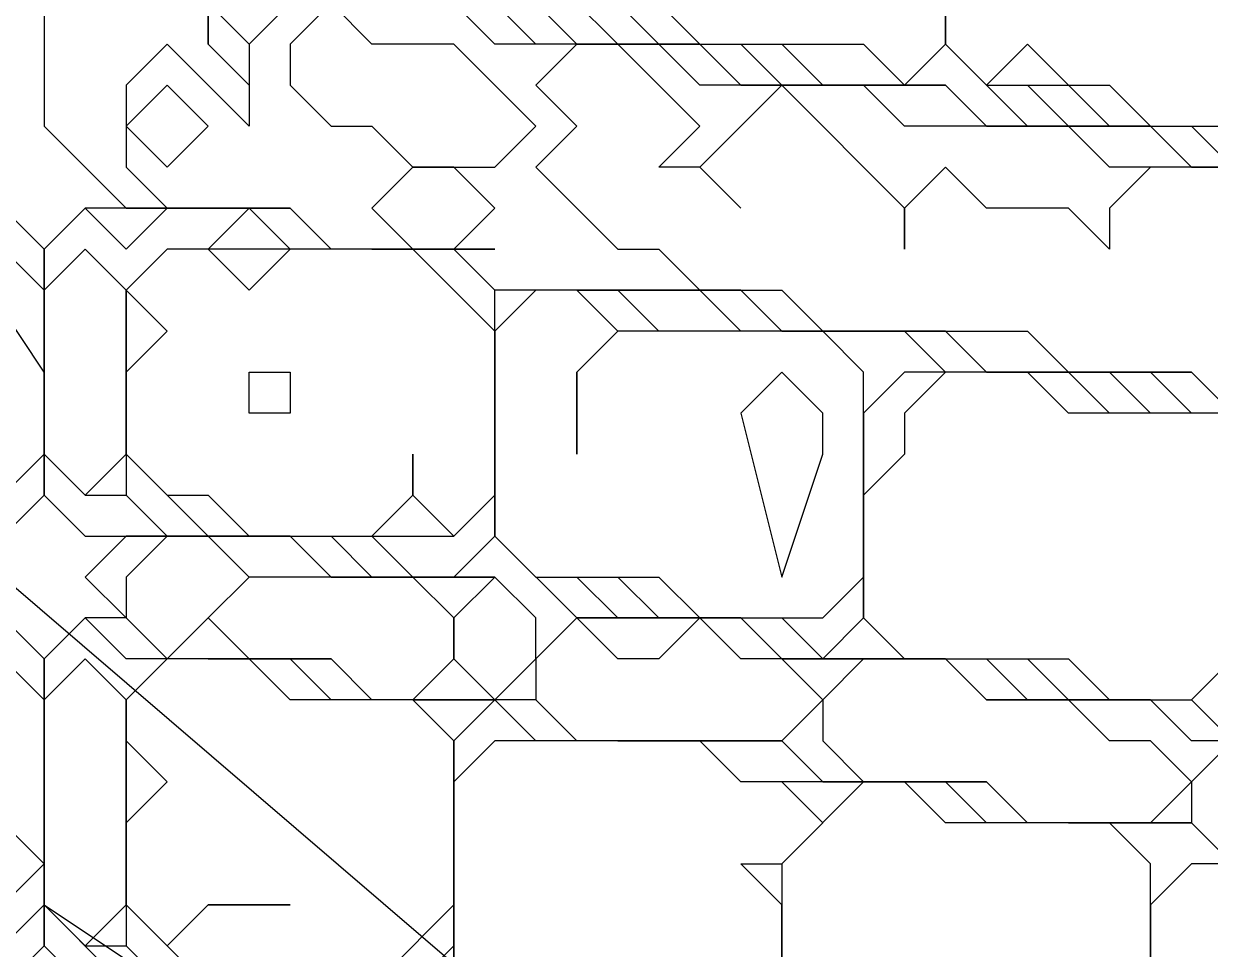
# Model space of a CAD drawing. Extents: x 46 to 224, y 52 to 151.
# Drawn here: x 135.83 to 153.07, y 104.14 to 117.59 of the extents above; entities that cross this region are included whole.
import ezdxf

# ---------------------------------------------------------------- set-up
doc = ezdxf.new("R2010")
doc.units = 0
doc.layers.add('OUTLINE', color=1, linetype='CONTINUOUS')

msp = doc.modelspace()

# ---------------------------------------------------------------- linework, layer by layer
for p, q in [((149.2198, 117.2897), (149.2198, 119.6707)), ((149.2198, 117.2897), (149.2198, 119.6707)), ((149.2198, 119.0754), (149.2198, 117.2897)), ((136.1246, 118.4802), (136.1246, 116.0992)), ((143.2675, 118.4802), (144.4579, 117.2897)), ((143.2675, 118.4802), (144.4579, 117.2897)), ((149.2198, 117.2897), (149.2198, 118.4802)), ((149.2198, 118.4802), (149.2198, 117.2897)), ((149.2198, 118.4802), (149.2198, 117.2897)), ((138.5056, 117.8849), (138.5056, 117.2897)), ((138.5056, 117.2897), (138.5056, 117.8849)), ((138.5056, 117.8849), (139.1008, 117.2897)), ((139.1008, 117.2897), (139.696, 117.8849)), ((139.696, 117.8849), (139.1008, 117.2897)), ((140.2913, 117.8849), (139.696, 117.2897)), ((140.2913, 117.8849), (139.696, 117.2897)), ((140.8865, 117.2897), (140.2913, 117.8849)), ((140.8865, 117.2897), (140.2913, 117.8849)), ((142.6722, 117.2897), (142.077, 117.8849)), ((143.2675, 117.2897), (142.6722, 117.8849)), ((143.2675, 117.8849), (143.8627, 117.2897)), ((143.2675, 117.8849), (143.8627, 117.2897)), ((143.2675, 117.8849), (143.8627, 117.2897)), ((143.2675, 117.8849), (143.8627, 117.2897)), ((144.4579, 117.8849), (145.0532, 117.2897)), ((145.0532, 117.8849), (145.6484, 117.2897)), ((149.2198, 117.2897), (149.2198, 117.8849)), ((149.2198, 117.8849), (149.2198, 117.2897)), ((137.9103, 117.2897), (137.3151, 116.6945)), ((139.1008, 116.0992), (137.9103, 117.2897)), ((138.5056, 117.2897), (139.1008, 116.6945)), ((139.1008, 116.6945), (138.5056, 117.2897)), ((139.1008, 117.2897), (139.1008, 116.0992)), ((139.696, 117.2897), (139.696, 116.6945)), ((139.696, 117.2897), (139.696, 116.6945)), ((141.4818, 117.2897), (140.8865, 117.2897)), ((141.4818, 117.2897), (140.8865, 117.2897)), ((142.077, 117.2897), (141.4818, 117.2897)), ((142.077, 117.2897), (141.4818, 117.2897)), ((143.2675, 116.0992), (142.077, 117.2897)), ((143.2675, 116.0992), (142.077, 117.2897)), ((143.2675, 117.2897), (142.6722, 117.2897)), ((145.6484, 117.2897), (143.2675, 117.2897)), ((145.0532, 117.2897), (143.2675, 117.2897)), ((143.8627, 117.2897), (143.2675, 116.6945)), ((143.8627, 117.2897), (143.2675, 116.6945)), ((143.8627, 117.2897), (145.6484, 117.2897)), ((143.8627, 117.2897), (146.2437, 117.2897)), ((143.8627, 117.2897), (146.8389, 117.2897)), ((144.4579, 117.2897), (143.8627, 117.2897)), ((143.8627, 117.2897), (146.8389, 117.2897)), ((144.4579, 117.2897), (143.8627, 117.2897)), ((144.4579, 117.2897), (146.8389, 117.2897)), ((145.0532, 116.6945), (144.4579, 117.2897)), ((144.4579, 117.2897), (146.8389, 117.2897)), ((145.0532, 116.6945), (144.4579, 117.2897)), ((145.6484, 116.6945), (145.0532, 117.2897)), ((145.0532, 117.2897), (148.0294, 117.2897)), ((145.6484, 117.2897), (146.2437, 116.6945)), ((146.2437, 116.6945), (145.6484, 117.2897)), ((145.6484, 117.2897), (148.0294, 117.2897)), ((146.2437, 117.2897), (146.8389, 116.6945)), ((146.8389, 117.2897), (147.4341, 116.6945)), ((146.8389, 117.2897), (147.4341, 116.6945)), ((146.8389, 117.2897), (147.4341, 116.6945)), ((146.8389, 117.2897), (147.4341, 116.6945)), ((148.0294, 117.2897), (148.6246, 116.6945)), ((148.0294, 117.2897), (148.6246, 116.6945)), ((148.6246, 116.6945), (149.2198, 117.2897)), ((148.6246, 116.6945), (149.2198, 117.2897)), ((148.6246, 116.6945), (149.2198, 117.2897)), ((148.6246, 116.6945), (149.2198, 117.2897)), ((148.6246, 116.6945), (149.2198, 117.2897)), ((148.6246, 116.6945), (149.2198, 117.2897)), ((149.2198, 117.2897), (150.4103, 116.0992)), ((149.2198, 117.2897), (150.4103, 116.0992)), ((149.2198, 117.2897), (149.8151, 116.6945)), ((149.2198, 117.2897), (149.8151, 116.6945)), ((149.2198, 117.2897), (149.8151, 116.6945)), ((149.2198, 117.2897), (150.4103, 116.0992)), ((149.8151, 116.6945), (150.4103, 117.2897)), ((150.4103, 117.2897), (151.0056, 116.6945)), ((137.3151, 116.6945), (137.3151, 115.504)), ((137.9103, 116.6945), (137.3151, 116.0992)), ((137.9103, 116.6945), (137.3151, 116.0992)), ((138.5056, 116.0992), (137.9103, 116.6945)), ((138.5056, 116.0992), (137.9103, 116.6945)), ((139.696, 116.6945), (140.2913, 116.0992)), ((139.696, 116.6945), (140.2913, 116.0992)), ((143.2675, 116.6945), (143.8627, 116.0992)), ((143.2675, 116.6945), (143.8627, 116.0992)), ((145.6484, 116.0992), (145.0532, 116.6945)), ((145.6484, 116.0992), (145.0532, 116.6945)), ((148.0294, 116.6945), (145.6484, 116.6945)), ((146.8389, 116.6945), (145.6484, 115.504)), ((146.8389, 116.6945), (145.6484, 115.504)), ((146.2437, 116.6945), (149.2198, 116.6945)), ((149.2198, 116.6945), (146.2437, 116.6945)), ((146.8389, 116.6945), (149.2198, 116.6945)), ((148.6246, 114.9088), (146.8389, 116.6945)), ((148.6246, 114.9088), (146.8389, 116.6945)), ((147.4341, 116.6945), (148.6246, 116.6945)), ((147.4341, 116.6945), (148.6246, 116.6945)), ((147.4341, 116.6945), (148.6246, 116.6945)), ((147.4341, 116.6945), (148.6246, 116.6945)), ((148.6246, 116.0992), (148.0294, 116.6945)), ((149.2198, 116.6945), (149.8151, 116.0992)), ((149.8151, 116.0992), (149.2198, 116.6945)), ((149.2198, 116.6945), (149.8151, 116.0992)), ((149.8151, 116.6945), (150.4103, 116.6945)), ((149.8151, 116.6945), (151.0056, 116.6945)), ((150.4103, 116.6945), (151.0056, 116.0992)), ((151.0056, 116.6945), (151.6008, 116.0992)), ((151.0056, 116.6945), (151.6008, 116.6945)), ((151.6008, 116.6945), (152.196, 116.0992)), ((136.1246, 116.0992), (137.3151, 114.9088)), ((137.3151, 116.0992), (137.9103, 115.504)), ((137.3151, 116.0992), (137.9103, 115.504)), ((137.9103, 115.504), (138.5056, 116.0992)), ((137.9103, 115.504), (138.5056, 116.0992)), ((140.2913, 116.0992), (140.8865, 116.0992)), ((140.2913, 116.0992), (140.8865, 116.0992)), ((140.8865, 116.0992), (141.4818, 115.504)), ((140.8865, 116.0992), (141.4818, 115.504)), ((142.6722, 115.504), (143.2675, 116.0992)), ((142.6722, 115.504), (143.2675, 116.0992)), ((143.8627, 116.0992), (143.2675, 115.504)), ((143.8627, 116.0992), (143.2675, 115.504)), ((145.0532, 115.504), (145.6484, 116.0992)), ((145.0532, 115.504), (145.6484, 116.0992)), ((151.0056, 116.0992), (148.6246, 116.0992)), ((149.8151, 116.0992), (152.196, 116.0992)), ((152.196, 116.0992), (149.8151, 116.0992)), ((149.8151, 116.0992), (152.196, 116.0992)), ((150.4103, 116.0992), (153.3865, 116.0992)), ((150.4103, 116.0992), (152.7913, 116.0992)), ((150.4103, 116.0992), (152.7913, 116.0992)), ((151.6008, 115.504), (151.0056, 116.0992)), ((151.0056, 116.0992), (153.3865, 116.0992)), ((151.6008, 116.0992), (153.3865, 116.0992)), ((152.196, 116.0992), (152.7913, 115.504)), ((152.7913, 115.504), (152.196, 116.0992)), ((152.196, 116.0992), (152.7913, 115.504)), ((152.196, 116.0992), (154.577, 116.0992)), ((152.7913, 116.0992), (153.3865, 115.504)), ((152.7913, 116.0992), (153.3865, 115.504)), ((137.3151, 115.504), (137.9103, 114.9088)), ((141.4818, 115.504), (140.8865, 114.9088)), ((141.4818, 115.504), (140.8865, 114.9088)), ((141.4818, 115.504), (142.6722, 115.504)), ((142.077, 115.504), (141.4818, 115.504)), ((141.4818, 115.504), (142.6722, 115.504)), ((142.077, 115.504), (141.4818, 115.504)), ((142.6722, 114.9088), (142.077, 115.504)), ((142.6722, 114.9088), (142.077, 115.504)), ((143.2675, 115.504), (144.4579, 114.3135)), ((143.2675, 115.504), (144.4579, 114.3135)), ((145.6484, 115.504), (145.0532, 115.504)), ((145.6484, 115.504), (145.0532, 115.504)), ((145.6484, 115.504), (146.2437, 114.9088)), ((146.2437, 114.9088), (145.6484, 115.504)), ((145.6484, 115.504), (146.2437, 114.9088)), ((146.2437, 114.9088), (145.6484, 115.504)), ((149.2198, 115.504), (148.6246, 114.9088)), ((149.2198, 115.504), (148.6246, 114.9088)), ((149.8151, 114.9088), (149.2198, 115.504)), ((149.8151, 114.9088), (149.2198, 115.504)), ((153.9818, 115.504), (151.6008, 115.504)), ((152.196, 115.504), (151.6008, 114.9088)), ((152.196, 115.504), (151.6008, 114.9088)), ((153.9818, 115.504), (152.196, 115.504)), ((153.9818, 115.504), (152.196, 115.504)), ((152.7913, 115.504), (155.1722, 115.504)), ((155.1722, 115.504), (152.7913, 115.504)), ((152.7913, 115.504), (154.577, 115.504)), ((136.1246, 114.3135), (135.5294, 114.9088)), ((136.1246, 114.3135), (135.5294, 114.9088)), ((136.7198, 114.9088), (136.1246, 114.3135)), ((136.7198, 114.9088), (136.1246, 114.3135)), ((136.7198, 114.9088), (136.1246, 114.3135)), ((136.7198, 114.9088), (136.1246, 114.3135)), ((136.7198, 114.9088), (136.1246, 114.3135)), ((137.3151, 114.3135), (136.7198, 114.9088)), ((139.1008, 114.9088), (136.7198, 114.9088)), ((139.696, 114.9088), (136.7198, 114.9088)), ((137.3151, 114.3135), (136.7198, 114.9088)), ((137.3151, 114.3135), (136.7198, 114.9088)), ((137.9103, 114.9088), (137.3151, 114.3135)), ((137.3151, 114.9088), (139.1008, 114.9088)), ((137.9103, 114.9088), (137.3151, 114.3135)), ((137.9103, 114.9088), (137.3151, 114.3135)), ((139.696, 114.9088), (137.9103, 114.9088)), ((137.9103, 114.9088), (139.696, 114.9088)), ((139.696, 114.9088), (137.9103, 114.9088)), ((139.696, 114.9088), (137.9103, 114.9088)), ((139.1008, 114.9088), (138.5056, 114.3135)), ((139.696, 114.3135), (139.1008, 114.9088)), ((140.2913, 114.3135), (139.696, 114.9088)), ((140.2913, 114.3135), (139.696, 114.9088)), ((140.2913, 114.3135), (139.696, 114.9088)), ((140.8865, 114.9088), (141.4818, 114.3135)), ((140.8865, 114.9088), (141.4818, 114.3135)), ((142.077, 114.3135), (142.6722, 114.9088)), ((142.077, 114.3135), (142.6722, 114.9088)), ((148.6246, 114.9088), (148.6246, 114.3135)), ((148.6246, 114.3135), (148.6246, 114.9088)), ((148.6246, 114.9088), (148.6246, 114.3135)), ((148.6246, 114.3135), (148.6246, 114.9088)), ((151.0056, 114.9088), (149.8151, 114.9088)), ((151.0056, 114.9088), (149.8151, 114.9088)), ((151.6008, 114.3135), (151.0056, 114.9088)), ((151.6008, 114.3135), (151.0056, 114.9088)), ((151.6008, 114.9088), (151.6008, 114.3135)), ((151.6008, 114.9088), (151.6008, 114.3135)), ((136.1246, 112.5278), (134.9341, 114.3135)), ((136.1246, 113.7183), (135.5294, 114.3135)), ((136.1246, 113.7183), (135.5294, 114.3135)), ((136.1246, 114.3135), (136.1246, 111.3373)), ((136.1246, 114.3135), (136.1246, 110.7421)), ((136.1246, 110.7421), (136.1246, 114.3135)), ((136.1246, 110.7421), (136.1246, 114.3135)), ((136.1246, 114.3135), (136.1246, 111.3373)), ((136.1246, 114.3135), (136.1246, 111.3373)), ((136.7198, 114.3135), (136.1246, 113.7183)), ((136.7198, 114.3135), (136.1246, 113.7183)), ((136.7198, 114.3135), (136.1246, 113.7183)), ((136.1246, 114.3135), (136.1246, 111.3373)), ((137.3151, 113.7183), (136.7198, 114.3135)), ((137.3151, 113.7183), (136.7198, 114.3135)), ((137.3151, 113.7183), (136.7198, 114.3135)), ((137.9103, 114.3135), (137.3151, 113.7183)), ((137.9103, 114.3135), (137.3151, 113.7183)), ((137.9103, 114.3135), (137.3151, 113.7183)), ((138.5056, 114.3135), (137.9103, 114.3135)), ((141.4818, 114.3135), (137.9103, 114.3135)), ((138.5056, 114.3135), (137.9103, 114.3135)), ((139.1008, 113.7183), (138.5056, 114.3135)), ((139.696, 114.3135), (139.1008, 113.7183)), ((140.2913, 114.3135), (139.696, 114.3135)), ((141.4818, 114.3135), (139.696, 114.3135)), ((142.077, 114.3135), (140.2913, 114.3135)), ((142.077, 114.3135), (140.2913, 114.3135)), ((142.077, 114.3135), (140.2913, 114.3135)), ((142.077, 114.3135), (140.2913, 114.3135)), ((140.8865, 114.3135), (142.077, 114.3135)), ((141.4818, 114.3135), (140.8865, 114.3135)), ((140.8865, 114.3135), (142.6722, 114.3135)), ((141.4818, 114.3135), (140.8865, 114.3135)), ((142.077, 114.3135), (141.4818, 114.3135)), ((142.6722, 114.3135), (141.4818, 114.3135)), ((141.4818, 114.3135), (142.077, 114.3135)), ((142.077, 113.7183), (141.4818, 114.3135)), ((142.6722, 113.123), (141.4818, 114.3135)), ((141.4818, 114.3135), (142.077, 114.3135)), ((142.6722, 113.7183), (142.077, 114.3135)), ((142.6722, 113.7183), (142.077, 114.3135)), ((142.6722, 113.7183), (142.077, 114.3135)), ((142.6722, 113.7183), (142.077, 114.3135)), ((144.4579, 114.3135), (145.0532, 114.3135)), ((144.4579, 114.3135), (145.0532, 114.3135)), ((145.0532, 114.3135), (145.6484, 113.7183)), ((145.0532, 114.3135), (145.6484, 113.7183)), ((136.1246, 111.3373), (136.1246, 113.7183)), ((136.1246, 113.7183), (136.1246, 111.3373)), ((136.1246, 113.7183), (136.1246, 111.3373)), ((136.1246, 113.7183), (136.1246, 111.3373)), ((136.1246, 111.3373), (136.1246, 113.7183)), ((137.3151, 113.123), (137.3151, 113.7183)), ((137.3151, 113.7183), (137.3151, 111.3373)), ((137.3151, 113.123), (137.3151, 113.7183)), ((137.3151, 113.7183), (137.9103, 113.123)), ((142.6722, 113.123), (142.077, 113.7183)), ((145.6484, 113.7183), (142.6722, 113.7183)), ((146.2437, 113.7183), (142.6722, 113.7183)), ((142.6722, 110.1468), (142.6722, 113.7183)), ((143.2675, 113.7183), (142.6722, 113.123)), ((143.2675, 113.7183), (142.6722, 113.123)), ((143.2675, 113.7183), (142.6722, 113.123)), ((143.2675, 113.7183), (142.6722, 113.123)), ((143.2675, 113.7183), (142.6722, 113.123)), ((143.2675, 113.7183), (142.6722, 113.123)), ((146.2437, 113.7183), (142.6722, 113.7183)), ((145.6484, 113.7183), (143.2675, 113.7183)), ((144.4579, 113.7183), (143.2675, 113.7183)), ((143.8627, 113.7183), (143.2675, 113.7183)), ((143.8627, 113.7183), (143.2675, 113.7183)), ((143.8627, 113.7183), (143.2675, 113.7183)), ((143.8627, 113.7183), (143.2675, 113.7183)), ((143.8627, 113.7183), (146.2437, 113.7183)), ((144.4579, 113.7183), (143.8627, 113.7183)), ((144.4579, 113.123), (143.8627, 113.7183)), ((144.4579, 113.123), (143.8627, 113.7183)), ((144.4579, 113.123), (143.8627, 113.7183)), ((144.4579, 113.123), (143.8627, 113.7183)), ((144.4579, 113.7183), (145.6484, 113.7183)), ((145.0532, 113.7183), (144.4579, 113.7183)), ((146.2437, 113.7183), (144.4579, 113.7183)), ((145.0532, 113.123), (144.4579, 113.7183)), ((145.6484, 113.7183), (145.0532, 113.7183)), ((146.2437, 113.123), (145.6484, 113.7183)), ((145.6484, 113.7183), (146.8389, 113.7183)), ((146.2437, 113.123), (145.6484, 113.7183)), ((145.6484, 113.7183), (146.8389, 113.7183)), ((146.2437, 113.7183), (146.8389, 113.123)), ((146.8389, 113.123), (146.2437, 113.7183)), ((146.8389, 113.123), (146.2437, 113.7183)), ((146.8389, 113.123), (146.2437, 113.7183)), ((146.8389, 113.7183), (147.4341, 113.123)), ((146.8389, 113.7183), (147.4341, 113.123)), ((137.3151, 111.3373), (137.3151, 113.123)), ((137.3151, 111.3373), (137.3151, 113.123)), ((137.9103, 113.123), (137.3151, 112.5278)), ((142.6722, 113.123), (142.6722, 110.1468)), ((142.6722, 110.7421), (142.6722, 113.123)), ((142.6722, 113.123), (142.6722, 110.1468)), ((142.6722, 110.7421), (142.6722, 113.123)), ((142.6722, 113.123), (142.6722, 110.1468)), ((142.6722, 113.123), (142.6722, 110.1468)), ((142.6722, 113.123), (142.6722, 110.1468)), ((142.6722, 113.123), (142.6722, 110.1468)), ((143.8627, 112.5278), (144.4579, 113.123)), ((144.4579, 113.123), (143.8627, 112.5278)), ((143.8627, 112.5278), (144.4579, 113.123)), ((144.4579, 113.123), (143.8627, 112.5278)), ((143.8627, 112.5278), (144.4579, 113.123)), ((144.4579, 113.123), (143.8627, 112.5278)), ((145.0532, 113.123), (144.4579, 113.123)), ((147.4341, 113.123), (144.4579, 113.123)), ((147.4341, 113.123), (144.4579, 113.123)), ((147.4341, 113.123), (144.4579, 113.123)), ((145.6484, 113.123), (145.0532, 113.123)), ((147.4341, 113.123), (145.0532, 113.123)), ((147.4341, 113.123), (145.6484, 113.123)), ((148.6246, 113.123), (146.2437, 113.123)), ((146.8389, 113.123), (146.2437, 113.123)), ((146.8389, 113.123), (149.2198, 113.123)), ((149.2198, 113.123), (146.8389, 113.123)), ((149.2198, 113.123), (146.8389, 113.123)), ((148.6246, 113.123), (146.8389, 113.123)), ((149.2198, 113.123), (146.8389, 113.123)), ((147.4341, 113.123), (148.6246, 113.123)), ((148.0294, 113.123), (147.4341, 113.123)), ((147.4341, 113.123), (150.4103, 113.123)), ((148.0294, 112.5278), (147.4341, 113.123)), ((148.0294, 112.5278), (147.4341, 113.123)), ((148.0294, 112.5278), (147.4341, 113.123)), ((148.0294, 112.5278), (147.4341, 113.123)), ((148.0294, 112.5278), (147.4341, 113.123)), ((147.4341, 113.123), (150.4103, 113.123)), ((148.6246, 113.123), (148.0294, 113.123)), ((149.2198, 112.5278), (148.6246, 113.123)), ((149.2198, 112.5278), (148.6246, 113.123)), ((149.2198, 113.123), (149.8151, 112.5278)), ((149.8151, 112.5278), (149.2198, 113.123)), ((149.8151, 112.5278), (149.2198, 113.123)), ((149.8151, 112.5278), (149.2198, 113.123)), ((150.4103, 113.123), (151.0056, 112.5278)), ((150.4103, 113.123), (151.0056, 112.5278)), ((136.1246, 111.3373), (136.1246, 112.5278)), ((137.3151, 111.3373), (137.3151, 112.5278)), ((137.3151, 112.5278), (137.3151, 111.3373)), ((137.3151, 112.5278), (137.3151, 111.3373)), ((139.1008, 112.5278), (139.696, 112.5278)), ((139.1008, 111.9326), (139.1008, 112.5278)), ((139.696, 112.5278), (139.696, 111.9326)), ((143.8627, 111.9326), (143.8627, 112.5278)), ((143.8627, 112.5278), (143.8627, 111.9326)), ((143.8627, 111.3373), (143.8627, 112.5278)), ((143.8627, 112.5278), (143.8627, 111.9326)), ((146.8389, 112.5278), (146.2437, 111.9326)), ((146.8389, 112.5278), (146.2437, 111.9326)), ((147.4341, 111.9326), (146.8389, 112.5278)), ((147.4341, 111.9326), (146.8389, 112.5278)), ((148.0294, 109.5516), (148.0294, 112.5278)), ((148.6246, 112.5278), (148.0294, 111.9326)), ((148.0294, 109.5516), (148.0294, 112.5278)), ((148.0294, 109.5516), (148.0294, 112.5278)), ((148.0294, 109.5516), (148.0294, 112.5278)), ((148.0294, 109.5516), (148.0294, 112.5278)), ((151.0056, 112.5278), (148.6246, 112.5278)), ((149.2198, 112.5278), (148.6246, 111.9326)), ((152.196, 112.5278), (149.2198, 112.5278)), ((151.6008, 112.5278), (149.2198, 112.5278)), ((150.4103, 112.5278), (149.2198, 112.5278)), ((149.8151, 112.5278), (152.196, 112.5278)), ((152.196, 112.5278), (149.8151, 112.5278)), ((152.7913, 112.5278), (149.8151, 112.5278)), ((152.7913, 112.5278), (149.8151, 112.5278)), ((150.4103, 112.5278), (151.6008, 112.5278)), ((151.0056, 112.5278), (150.4103, 112.5278)), ((151.0056, 111.9326), (150.4103, 112.5278)), ((151.6008, 112.5278), (151.0056, 112.5278)), ((151.0056, 112.5278), (152.7913, 112.5278)), ((151.6008, 111.9326), (151.0056, 112.5278)), ((151.0056, 112.5278), (152.7913, 112.5278)), ((152.196, 111.9326), (151.6008, 112.5278)), ((152.7913, 111.9326), (152.196, 112.5278)), ((152.7913, 112.5278), (153.3865, 111.9326)), ((153.3865, 111.9326), (152.7913, 112.5278)), ((152.7913, 112.5278), (153.3865, 111.9326)), ((153.3865, 111.9326), (152.7913, 112.5278)), ((137.3151, 111.3373), (137.3151, 111.9326)), ((137.3151, 111.9326), (137.3151, 110.7421)), ((139.696, 111.9326), (139.1008, 111.9326)), ((143.8627, 111.9326), (143.8627, 111.3373)), ((146.2437, 111.9326), (146.8389, 109.5516)), ((146.2437, 111.9326), (146.8389, 109.5516)), ((147.4341, 111.3373), (147.4341, 111.9326)), ((147.4341, 111.3373), (147.4341, 111.9326)), ((148.0294, 111.9326), (148.0294, 108.9564)), ((148.6246, 111.9326), (148.6246, 111.3373)), ((151.6008, 111.9326), (151.0056, 111.9326)), ((152.196, 111.9326), (151.6008, 111.9326)), ((153.3865, 111.9326), (151.6008, 111.9326)), ((155.1722, 111.9326), (152.196, 111.9326)), ((153.3865, 111.9326), (152.196, 111.9326)), ((155.1722, 111.9326), (152.7913, 111.9326)), ((135.5294, 110.7421), (136.1246, 111.3373)), ((135.5294, 110.7421), (136.1246, 111.3373)), ((135.5294, 110.7421), (136.1246, 111.3373)), ((136.1246, 111.3373), (136.7198, 110.7421)), ((136.1246, 111.3373), (136.7198, 110.7421)), ((136.1246, 111.3373), (136.7198, 110.7421)), ((136.1246, 111.3373), (136.7198, 110.7421)), ((136.1246, 111.3373), (136.7198, 110.7421)), ((136.1246, 111.3373), (136.7198, 110.7421)), ((136.1246, 111.3373), (136.7198, 110.7421)), ((136.7198, 110.7421), (137.3151, 111.3373)), ((136.7198, 110.7421), (137.3151, 111.3373)), ((136.7198, 110.7421), (137.3151, 111.3373)), ((136.7198, 110.7421), (137.3151, 111.3373)), ((137.3151, 111.3373), (138.5056, 110.1468)), ((137.3151, 111.3373), (138.5056, 110.1468)), ((137.3151, 111.3373), (137.9103, 110.7421)), ((141.4818, 110.7421), (141.4818, 111.3373)), ((141.4818, 111.3373), (141.4818, 110.7421)), ((146.8389, 109.5516), (147.4341, 111.3373)), ((146.8389, 109.5516), (147.4341, 111.3373)), ((148.6246, 111.3373), (148.0294, 110.7421)), ((135.5294, 110.1468), (136.1246, 110.7421)), ((135.5294, 110.1468), (136.1246, 110.7421)), ((136.1246, 110.7421), (136.7198, 110.1468)), ((136.7198, 110.7421), (137.3151, 110.7421)), ((136.7198, 110.7421), (137.3151, 110.7421)), ((136.7198, 110.7421), (137.3151, 110.7421)), ((137.3151, 110.7421), (137.9103, 110.1468)), ((137.3151, 110.7421), (137.9103, 110.1468)), ((137.3151, 110.7421), (137.9103, 110.1468)), ((137.3151, 110.7421), (137.9103, 110.1468)), ((137.9103, 110.7421), (138.5056, 110.7421)), ((138.5056, 110.7421), (139.1008, 110.1468)), ((140.8865, 110.1468), (141.4818, 110.7421)), ((141.4818, 110.7421), (142.077, 110.1468)), ((142.077, 110.1468), (142.6722, 110.7421)), ((142.077, 110.1468), (142.6722, 110.7421)), ((142.6722, 110.1468), (142.6722, 110.7421)), ((142.6722, 110.7421), (142.6722, 110.1468)), ((148.0294, 110.7421), (148.0294, 108.9564)), ((136.7198, 110.1468), (139.696, 110.1468)), ((137.3151, 110.1468), (136.7198, 109.5516)), ((139.696, 110.1468), (137.3151, 110.1468)), ((137.9103, 110.1468), (137.3151, 109.5516)), ((137.9103, 110.1468), (137.3151, 109.5516)), ((137.9103, 110.1468), (137.3151, 109.5516)), ((137.9103, 110.1468), (140.8865, 110.1468)), ((137.9103, 110.1468), (139.696, 110.1468)), ((139.696, 110.1468), (137.9103, 110.1468)), ((137.9103, 110.1468), (140.2913, 110.1468)), ((138.5056, 110.1468), (137.9103, 110.1468)), ((137.9103, 110.1468), (140.2913, 110.1468)), ((138.5056, 110.1468), (137.9103, 110.1468)), ((139.1008, 109.5516), (138.5056, 110.1468)), ((138.5056, 110.1468), (140.8865, 110.1468)), ((138.5056, 110.1468), (142.077, 110.1468)), ((139.1008, 109.5516), (138.5056, 110.1468)), ((139.1008, 110.1468), (140.8865, 110.1468)), ((139.696, 110.1468), (140.2913, 109.5516)), ((140.2913, 109.5516), (139.696, 110.1468)), ((140.2913, 110.1468), (140.8865, 109.5516)), ((140.2913, 110.1468), (140.8865, 109.5516)), ((140.8865, 110.1468), (141.4818, 109.5516)), ((140.8865, 110.1468), (141.4818, 109.5516)), ((142.077, 109.5516), (142.6722, 110.1468)), ((142.077, 109.5516), (142.6722, 110.1468)), ((142.077, 109.5516), (142.6722, 110.1468)), ((142.077, 109.5516), (142.6722, 110.1468)), ((142.6722, 110.1468), (143.8627, 108.9564)), ((142.6722, 110.1468), (143.8627, 108.9564)), ((142.6722, 110.1468), (143.2675, 109.5516)), ((142.6722, 110.1468), (143.2675, 109.5516)), ((142.6722, 110.1468), (143.2675, 109.5516)), ((142.6722, 110.1468), (143.2675, 109.5516)), ((142.6722, 110.1468), (143.2675, 109.5516)), ((142.6722, 110.1468), (143.2675, 109.5516)), ((142.6722, 110.1468), (143.8627, 108.9564)), ((148.0294, 108.9564), (148.0294, 110.1468)), ((148.0294, 110.1468), (148.0294, 108.9564)), ((136.7198, 109.5516), (137.3151, 108.9564)), ((137.3151, 109.5516), (137.3151, 108.9564)), ((137.3151, 109.5516), (137.3151, 108.9564)), ((137.3151, 109.5516), (137.3151, 108.9564)), ((138.5056, 108.9564), (139.1008, 109.5516)), ((139.1008, 109.5516), (138.5056, 108.9564)), ((138.5056, 108.9564), (139.1008, 109.5516)), ((139.1008, 109.5516), (138.5056, 108.9564)), ((141.4818, 109.5516), (139.1008, 109.5516)), ((141.4818, 109.5516), (139.1008, 109.5516)), ((140.2913, 109.5516), (142.6722, 109.5516)), ((142.6722, 109.5516), (140.2913, 109.5516)), ((140.8865, 109.5516), (142.077, 109.5516)), ((140.8865, 109.5516), (142.077, 109.5516)), ((141.4818, 109.5516), (142.077, 109.5516)), ((141.4818, 109.5516), (142.6722, 109.5516)), ((142.077, 109.5516), (141.4818, 109.5516)), ((142.077, 108.9564), (141.4818, 109.5516)), ((141.4818, 109.5516), (142.077, 109.5516)), ((142.077, 108.9564), (141.4818, 109.5516)), ((142.6722, 109.5516), (142.077, 109.5516)), ((142.6722, 109.5516), (142.077, 108.9564)), ((142.6722, 109.5516), (142.077, 108.9564)), ((143.2675, 108.9564), (142.6722, 109.5516)), ((143.2675, 108.9564), (142.6722, 109.5516)), ((143.2675, 109.5516), (143.8627, 109.5516)), ((143.2675, 109.5516), (144.4579, 109.5516)), ((143.2675, 109.5516), (145.0532, 109.5516)), ((143.2675, 109.5516), (145.0532, 109.5516)), ((143.2675, 109.5516), (145.0532, 109.5516)), ((143.2675, 109.5516), (145.0532, 109.5516)), ((143.8627, 109.5516), (144.4579, 108.9564)), ((144.4579, 109.5516), (145.0532, 108.9564)), ((145.0532, 109.5516), (145.6484, 108.9564)), ((145.0532, 109.5516), (145.6484, 108.9564)), ((145.0532, 109.5516), (145.6484, 108.9564)), ((145.0532, 109.5516), (145.6484, 108.9564)), ((147.4341, 108.9564), (148.0294, 109.5516)), ((147.4341, 108.9564), (148.0294, 109.5516)), ((147.4341, 108.9564), (148.0294, 109.5516)), ((147.4341, 108.9564), (148.0294, 109.5516)), ((147.4341, 108.9564), (148.0294, 109.5516)), ((148.0294, 108.9564), (148.0294, 109.5516)), ((148.0294, 109.5516), (148.0294, 108.9564)), ((136.1246, 108.3611), (135.5294, 108.9564)), ((136.1246, 108.3611), (135.5294, 108.9564)), ((136.1246, 108.3611), (135.5294, 108.9564)), ((136.1246, 108.3611), (135.5294, 108.9564)), ((136.7198, 108.9564), (136.1246, 108.3611)), ((136.7198, 108.9564), (136.1246, 108.3611)), ((136.7198, 108.9564), (136.1246, 108.3611)), ((136.7198, 108.9564), (136.1246, 108.3611)), ((136.7198, 108.9564), (136.1246, 108.3611)), ((136.7198, 108.9564), (136.1246, 108.3611)), ((137.3151, 108.3611), (136.7198, 108.9564)), ((137.3151, 108.9564), (136.7198, 108.9564)), ((137.3151, 108.9564), (136.7198, 108.9564)), ((137.3151, 108.9564), (136.7198, 108.9564)), ((137.3151, 108.3611), (136.7198, 108.9564)), ((137.3151, 108.9564), (136.7198, 108.9564)), ((137.3151, 108.9564), (137.9103, 108.3611)), ((137.9103, 108.3611), (137.3151, 108.9564)), ((137.3151, 108.9564), (137.9103, 108.3611)), ((137.9103, 108.3611), (137.3151, 108.9564)), ((137.9103, 108.3611), (138.5056, 108.9564)), ((137.9103, 108.3611), (138.5056, 108.9564)), ((138.5056, 108.9564), (139.1008, 108.3611)), ((138.5056, 108.9564), (139.1008, 108.3611)), ((142.077, 108.3611), (142.077, 108.9564)), ((142.077, 108.9564), (142.077, 108.3611)), ((142.077, 108.3611), (142.077, 108.9564)), ((142.077, 108.9564), (142.077, 108.3611)), ((143.8627, 108.9564), (143.2675, 108.3611)), ((143.2675, 108.3611), (143.2675, 108.9564)), ((143.8627, 108.9564), (143.2675, 108.3611)), ((143.2675, 108.3611), (143.2675, 108.9564)), ((143.8627, 108.9564), (146.8389, 108.9564)), ((143.8627, 108.9564), (146.2437, 108.9564)), ((144.4579, 108.9564), (143.8627, 108.9564)), ((143.8627, 108.9564), (146.2437, 108.9564)), ((144.4579, 108.3611), (143.8627, 108.9564)), ((143.8627, 108.9564), (146.2437, 108.9564)), ((144.4579, 108.3611), (143.8627, 108.9564)), ((144.4579, 108.9564), (145.6484, 108.9564)), ((145.0532, 108.9564), (144.4579, 108.9564)), ((146.2437, 108.9564), (144.4579, 108.9564)), ((144.4579, 108.9564), (146.8389, 108.9564)), ((145.6484, 108.9564), (145.0532, 108.9564)), ((145.6484, 108.9564), (145.0532, 108.3611)), ((145.0532, 108.9564), (147.4341, 108.9564)), ((145.6484, 108.9564), (145.0532, 108.3611)), ((146.2437, 108.3611), (145.6484, 108.9564)), ((145.6484, 108.9564), (147.4341, 108.9564)), ((145.6484, 108.9564), (147.4341, 108.9564)), ((145.6484, 108.9564), (147.4341, 108.9564)), ((145.6484, 108.9564), (147.4341, 108.9564)), ((146.2437, 108.3611), (145.6484, 108.9564)), ((146.2437, 108.9564), (146.8389, 108.3611)), ((146.8389, 108.3611), (146.2437, 108.9564)), ((146.2437, 108.9564), (146.8389, 108.3611)), ((146.2437, 108.9564), (146.8389, 108.3611)), ((146.8389, 108.9564), (147.4341, 108.3611)), ((146.8389, 108.9564), (147.4341, 108.3611)), ((147.4341, 108.3611), (148.0294, 108.9564)), ((147.4341, 108.3611), (148.0294, 108.9564)), ((147.4341, 108.3611), (148.0294, 108.9564)), ((147.4341, 108.3611), (148.0294, 108.9564)), ((148.0294, 108.9564), (148.6246, 108.3611)), ((148.0294, 108.9564), (148.6246, 108.3611)), ((148.0294, 108.9564), (148.6246, 108.3611)), ((148.0294, 108.9564), (148.6246, 108.3611)), ((148.0294, 108.9564), (148.6246, 108.3611)), ((148.0294, 108.9564), (148.6246, 108.3611)), ((136.1246, 107.7659), (135.5294, 108.3611)), ((136.1246, 108.3611), (136.1246, 104.7897)), ((136.1246, 108.3611), (136.1246, 104.1945)), ((136.1246, 104.1945), (136.1246, 108.3611)), ((136.1246, 104.1945), (136.1246, 108.3611)), ((136.1246, 108.3611), (136.1246, 104.1945)), ((136.1246, 104.7897), (136.1246, 108.3611)), ((136.1246, 108.3611), (136.1246, 104.7897)), ((136.1246, 108.3611), (136.1246, 104.7897)), ((136.7198, 108.3611), (136.1246, 107.7659)), ((136.1246, 104.7897), (136.1246, 108.3611)), ((136.1246, 108.3611), (136.1246, 104.7897)), ((137.3151, 107.7659), (136.7198, 108.3611)), ((137.9103, 108.3611), (137.3151, 108.3611)), ((137.9103, 108.3611), (137.3151, 108.3611)), ((137.9103, 108.3611), (137.3151, 107.7659)), ((137.9103, 108.3611), (137.3151, 107.7659)), ((140.2913, 108.3611), (137.9103, 108.3611)), ((140.2913, 108.3611), (137.9103, 108.3611)), ((139.696, 108.3611), (137.9103, 108.3611)), ((139.1008, 108.3611), (137.9103, 108.3611)), ((139.1008, 108.3611), (137.9103, 108.3611)), ((140.2913, 108.3611), (137.9103, 108.3611)), ((138.5056, 108.3611), (139.696, 108.3611)), ((139.1008, 108.3611), (138.5056, 108.3611)), ((139.696, 108.3611), (139.1008, 108.3611)), ((139.1008, 108.3611), (140.2913, 108.3611)), ((139.696, 107.7659), (139.1008, 108.3611)), ((139.696, 107.7659), (139.1008, 108.3611)), ((139.1008, 108.3611), (140.2913, 108.3611)), ((140.2913, 107.7659), (139.696, 108.3611)), ((140.8865, 107.7659), (140.2913, 108.3611)), ((141.4818, 107.7659), (142.077, 108.3611)), ((141.4818, 107.7659), (142.077, 108.3611)), ((142.077, 108.3611), (142.6722, 107.7659)), ((142.077, 108.3611), (142.6722, 107.7659)), ((142.6722, 107.7659), (143.2675, 108.3611)), ((142.6722, 107.7659), (143.2675, 108.3611)), ((143.2675, 108.3611), (143.2675, 107.7659)), ((143.2675, 108.3611), (143.2675, 107.7659)), ((145.0532, 108.3611), (144.4579, 108.3611)), ((145.0532, 108.3611), (144.4579, 108.3611)), ((146.8389, 108.3611), (146.2437, 108.3611)), ((146.8389, 108.3611), (146.2437, 108.3611)), ((146.8389, 108.3611), (149.2198, 108.3611)), ((149.2198, 108.3611), (146.8389, 108.3611)), ((146.8389, 108.3611), (147.4341, 108.3611)), ((147.4341, 107.7659), (146.8389, 108.3611)), ((146.8389, 108.3611), (147.4341, 108.3611)), ((147.4341, 107.7659), (146.8389, 108.3611)), ((147.4341, 108.3611), (148.6246, 108.3611)), ((148.0294, 108.3611), (147.4341, 108.3611)), ((148.0294, 108.3611), (147.4341, 107.7659)), ((148.0294, 108.3611), (147.4341, 107.7659)), ((148.6246, 108.3611), (148.0294, 108.3611)), ((149.2198, 108.3611), (148.0294, 108.3611)), ((149.2198, 108.3611), (148.0294, 108.3611)), ((148.6246, 108.3611), (149.8151, 108.3611)), ((148.6246, 108.3611), (149.2198, 108.3611)), ((148.6246, 108.3611), (150.4103, 108.3611)), ((148.6246, 108.3611), (151.0056, 108.3611)), ((148.6246, 108.3611), (151.0056, 108.3611)), ((148.6246, 108.3611), (149.2198, 108.3611)), ((149.2198, 108.3611), (149.8151, 107.7659)), ((149.8151, 107.7659), (149.2198, 108.3611)), ((149.2198, 108.3611), (149.8151, 107.7659)), ((149.8151, 107.7659), (149.2198, 108.3611)), ((149.8151, 108.3611), (150.4103, 107.7659)), ((150.4103, 108.3611), (151.0056, 107.7659)), ((151.0056, 108.3611), (151.6008, 107.7659)), ((151.0056, 108.3611), (151.6008, 107.7659)), ((152.7913, 107.7659), (153.3865, 108.3611)), ((152.7913, 107.7659), (153.3865, 108.3611)), ((152.7913, 107.7659), (153.3865, 108.3611)), ((152.7913, 107.7659), (153.3865, 108.3611)), ((152.7913, 107.7659), (153.3865, 108.3611)), ((152.7913, 107.7659), (153.3865, 108.3611)), ((136.1246, 104.7897), (136.1246, 107.7659)), ((136.1246, 107.7659), (136.1246, 104.7897)), ((137.3151, 107.1707), (137.3151, 107.7659)), ((137.3151, 107.7659), (137.3151, 104.1945)), ((137.3151, 107.7659), (137.3151, 107.1707)), ((140.2913, 107.7659), (139.696, 107.7659)), ((140.2913, 107.7659), (139.696, 107.7659)), ((143.2675, 107.7659), (140.2913, 107.7659)), ((141.4818, 107.7659), (140.2913, 107.7659)), ((141.4818, 107.7659), (140.2913, 107.7659)), ((143.2675, 107.7659), (140.8865, 107.7659)), ((141.4818, 107.7659), (142.6722, 107.7659)), ((142.077, 107.7659), (141.4818, 107.7659)), ((143.2675, 107.7659), (141.4818, 107.7659)), ((142.077, 107.1707), (141.4818, 107.7659)), ((142.077, 107.1707), (141.4818, 107.7659)), ((143.2675, 107.7659), (141.4818, 107.7659)), ((142.6722, 107.7659), (142.077, 107.7659)), ((142.6722, 107.7659), (142.077, 107.1707)), ((143.2675, 107.1707), (142.6722, 107.7659)), ((143.8627, 107.1707), (143.2675, 107.7659)), ((143.8627, 107.1707), (143.2675, 107.7659)), ((146.8389, 107.1707), (147.4341, 107.7659)), ((146.8389, 107.1707), (147.4341, 107.7659)), ((147.4341, 107.7659), (147.4341, 107.1707)), ((147.4341, 107.7659), (147.4341, 107.1707)), ((149.8151, 107.7659), (152.7913, 107.7659)), ((151.0056, 107.7659), (149.8151, 107.7659)), ((149.8151, 107.7659), (152.7913, 107.7659)), ((151.0056, 107.7659), (149.8151, 107.7659)), ((150.4103, 107.7659), (152.7913, 107.7659)), ((150.4103, 107.7659), (152.7913, 107.7659)), ((151.0056, 107.7659), (150.4103, 107.7659)), ((151.0056, 107.7659), (152.196, 107.7659)), ((151.6008, 107.7659), (151.0056, 107.7659)), ((152.196, 107.7659), (151.0056, 107.7659)), ((151.6008, 107.1707), (151.0056, 107.7659)), ((151.0056, 107.7659), (152.7913, 107.7659)), ((151.6008, 107.1707), (151.0056, 107.7659)), ((152.196, 107.7659), (151.6008, 107.7659)), ((151.6008, 107.7659), (152.7913, 107.7659)), ((151.6008, 107.7659), (152.7913, 107.7659)), ((152.7913, 107.1707), (152.196, 107.7659)), ((152.7913, 107.7659), (153.3865, 107.1707)), ((137.3151, 104.7897), (137.3151, 107.1707)), ((137.3151, 107.1707), (137.9103, 106.5754)), ((142.077, 104.1945), (142.077, 107.1707)), ((142.077, 107.1707), (142.077, 103.5992)), ((142.077, 104.7897), (142.077, 107.1707)), ((142.6722, 107.1707), (142.077, 106.5754)), ((145.6484, 107.1707), (142.6722, 107.1707)), ((143.8627, 107.1707), (143.2675, 107.1707)), ((146.8389, 107.1707), (143.8627, 107.1707)), ((145.6484, 107.1707), (143.8627, 107.1707)), ((145.6484, 107.1707), (143.8627, 107.1707)), ((146.8389, 107.1707), (144.4579, 107.1707)), ((144.4579, 107.1707), (146.8389, 107.1707)), ((146.8389, 107.1707), (144.4579, 107.1707)), ((144.4579, 107.1707), (146.8389, 107.1707)), ((145.0532, 107.1707), (146.2437, 107.1707)), ((145.6484, 107.1707), (145.0532, 107.1707)), ((146.2437, 107.1707), (145.6484, 107.1707)), ((146.2437, 106.5754), (145.6484, 107.1707)), ((146.2437, 106.5754), (145.6484, 107.1707)), ((146.2437, 106.5754), (145.6484, 107.1707)), ((147.4341, 106.5754), (146.8389, 107.1707)), ((147.4341, 106.5754), (146.8389, 107.1707)), ((147.4341, 106.5754), (146.8389, 107.1707)), ((147.4341, 107.1707), (148.0294, 106.5754)), ((147.4341, 107.1707), (148.0294, 106.5754)), ((152.196, 107.1707), (151.6008, 107.1707)), ((152.196, 107.1707), (151.6008, 107.1707)), ((152.7913, 106.5754), (152.196, 107.1707)), ((152.7913, 106.5754), (152.196, 107.1707)), ((155.7675, 107.1707), (152.7913, 107.1707)), ((153.3865, 107.1707), (152.7913, 106.5754)), ((153.3865, 107.1707), (152.7913, 106.5754)), ((137.9103, 106.5754), (137.3151, 105.9802)), ((142.077, 106.5754), (142.077, 103.5992)), ((149.2198, 106.5754), (146.2437, 106.5754)), ((149.2198, 106.5754), (146.2437, 106.5754)), ((146.8389, 106.5754), (146.2437, 106.5754)), ((147.4341, 105.9802), (146.8389, 106.5754)), ((148.0294, 106.5754), (146.8389, 105.3849)), ((149.8151, 106.5754), (147.4341, 106.5754)), ((147.4341, 106.5754), (149.2198, 106.5754)), ((148.0294, 106.5754), (147.4341, 106.5754)), ((149.8151, 106.5754), (147.4341, 106.5754)), ((149.8151, 106.5754), (147.4341, 106.5754)), ((149.2198, 106.5754), (148.0294, 106.5754)), ((148.0294, 106.5754), (149.8151, 106.5754)), ((148.6246, 106.5754), (148.0294, 106.5754)), ((148.0294, 106.5754), (149.8151, 106.5754)), ((149.2198, 105.9802), (148.6246, 106.5754)), ((149.8151, 105.9802), (149.2198, 106.5754)), ((149.8151, 105.9802), (149.2198, 106.5754)), ((150.4103, 105.9802), (149.8151, 106.5754)), ((152.196, 105.9802), (152.7913, 106.5754)), ((152.196, 105.9802), (152.7913, 106.5754)), ((152.7913, 106.5754), (152.7913, 105.9802)), ((152.7913, 106.5754), (152.7913, 105.9802)), ((136.1246, 105.3849), (135.5294, 105.9802)), ((137.3151, 105.9802), (137.3151, 104.7897)), ((146.8389, 105.3849), (147.4341, 105.9802)), ((149.8151, 105.9802), (149.2198, 105.9802)), ((152.7913, 105.9802), (149.8151, 105.9802)), ((151.6008, 105.9802), (149.8151, 105.9802)), ((151.6008, 105.9802), (149.8151, 105.9802)), ((152.7913, 105.9802), (150.4103, 105.9802)), ((151.0056, 105.9802), (152.7913, 105.9802)), ((151.6008, 105.9802), (151.0056, 105.9802)), ((152.7913, 105.9802), (151.0056, 105.9802)), ((151.0056, 105.9802), (152.196, 105.9802)), ((152.7913, 105.9802), (151.0056, 105.9802)), ((151.0056, 105.9802), (152.196, 105.9802)), ((152.7913, 105.9802), (151.6008, 105.9802)), ((152.196, 105.3849), (151.6008, 105.9802)), ((152.196, 105.3849), (151.6008, 105.9802)), ((153.3865, 105.3849), (152.7913, 105.9802)), ((153.3865, 105.3849), (152.7913, 105.9802)), ((135.5294, 104.7897), (136.1246, 105.3849)), ((146.8389, 104.7897), (146.2437, 105.3849)), ((146.2437, 105.3849), (146.8389, 105.3849)), ((146.8389, 105.3849), (146.8389, 102.4088)), ((152.7913, 105.3849), (152.196, 104.7897)), ((152.196, 104.1945), (152.196, 105.3849)), ((152.196, 103.5992), (152.196, 105.3849)), ((152.7913, 105.3849), (152.196, 104.7897)), ((155.7675, 105.3849), (152.7913, 105.3849)), ((155.1722, 105.3849), (152.7913, 105.3849)), ((135.5294, 104.1945), (136.1246, 104.7897)), ((135.5294, 104.1945), (136.1246, 104.7897)), ((135.5294, 104.1945), (136.1246, 104.7897)), ((136.1246, 104.7897), (137.9103, 103.5992)), ((136.1246, 104.7897), (137.3151, 103.5992)), ((136.1246, 104.7897), (136.7198, 104.1945)), ((136.1246, 104.7897), (136.7198, 104.1945)), ((136.1246, 104.7897), (137.3151, 103.5992)), ((136.7198, 104.1945), (137.3151, 104.7897)), ((137.3151, 104.7897), (137.9103, 104.1945)), ((137.9103, 104.1945), (138.5056, 104.7897)), ((138.5056, 104.7897), (137.9103, 104.1945)), ((138.5056, 104.7897), (139.696, 104.7897)), ((139.696, 104.7897), (138.5056, 104.7897)), ((140.8865, 103.5992), (142.077, 104.7897)), ((146.8389, 103.004), (146.8389, 104.7897)), ((146.8389, 104.7897), (146.8389, 102.4088)), ((146.8389, 103.004), (146.8389, 104.7897)), ((152.196, 104.7897), (152.196, 104.1945)), ((152.196, 104.7897), (152.196, 103.5992)), ((135.5294, 103.5992), (136.1246, 104.1945)), ((135.5294, 103.5992), (136.1246, 104.1945)), ((136.1246, 104.1945), (136.7198, 103.5992)), ((136.1246, 104.1945), (136.7198, 103.5992)), ((136.7198, 104.1945), (137.3151, 104.1945)), ((137.3151, 104.1945), (137.9103, 103.5992)), ((137.3151, 104.1945), (137.9103, 103.5992)), ((137.9103, 104.1945), (138.5056, 103.5992)), ((140.8865, 103.004), (142.077, 104.1945)), ((142.077, 103.5992), (142.077, 104.1945)), ((142.077, 104.1945), (142.077, 103.5992))]:
    msp.add_line(p, q)
at = {"layer": 'OUTLINE', "color": 1}
msp.add_line((135, 110), (170, 80), dxfattribs=at)

doc.saveas('drawing.dxf')
